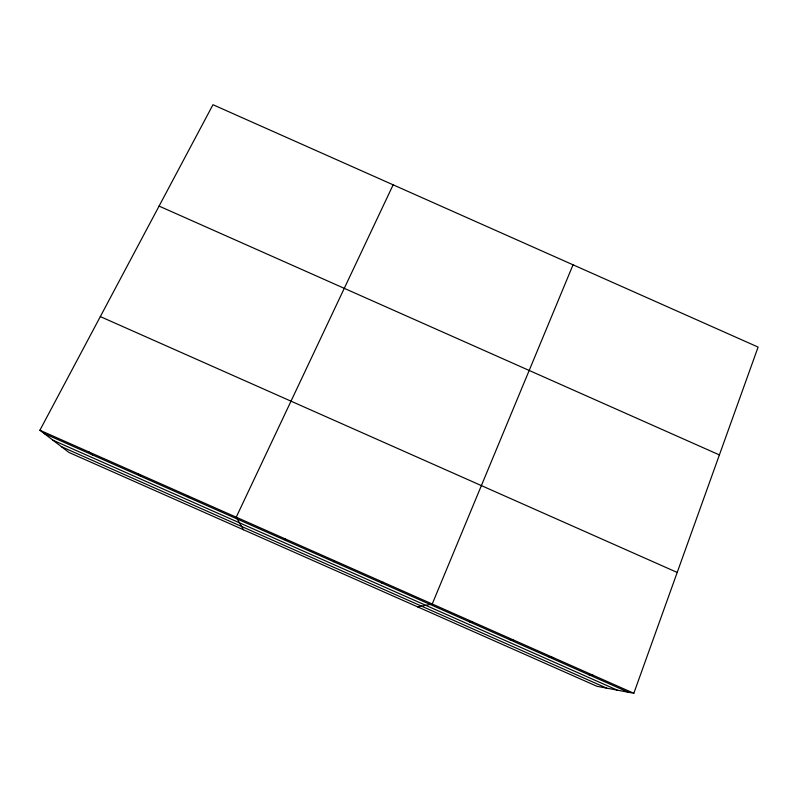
<?xml version="1.0" encoding="UTF-8"?>
<svg xmlns="http://www.w3.org/2000/svg" width="798" height="798" viewBox="0 0 798 798"><rect width="100%" height="100%" fill="white"/><g stroke="black" fill="none" stroke-linecap="round" stroke-linejoin="round"><path stroke-width="1.2" d="M633.821 693.282L758.1 347.09L212.976 104.718L39.9 430.242L69.037 452.496L596.954 686.29L633.821 693.282L39.9 430.242M573.044 264.806L432.227 603.996L417.733 606.919M333.734 561.752L334.272 560.615M393.145 184.827L236.228 517.194L243.51 529.762M381.923 583.099L383.259 582.311M469.783 622.011L472.576 621.871M509.453 639.577L512.905 639.737M549.114 657.143L553.223 657.592M588.764 674.699L593.532 675.437M44.189 433.514L628.395 692.255M52.957 440.207L617.303 690.15M61.386 446.651L606.64 688.125M159.071 206.093L719.387 454.92M100.319 316.597L677.203 572.445M89.017 451.987L92.498 454.91M138.104 473.733L140.787 476.296M187.181 495.468L189.056 497.673M285.255 538.909L285.524 540.406"/></g></svg>
